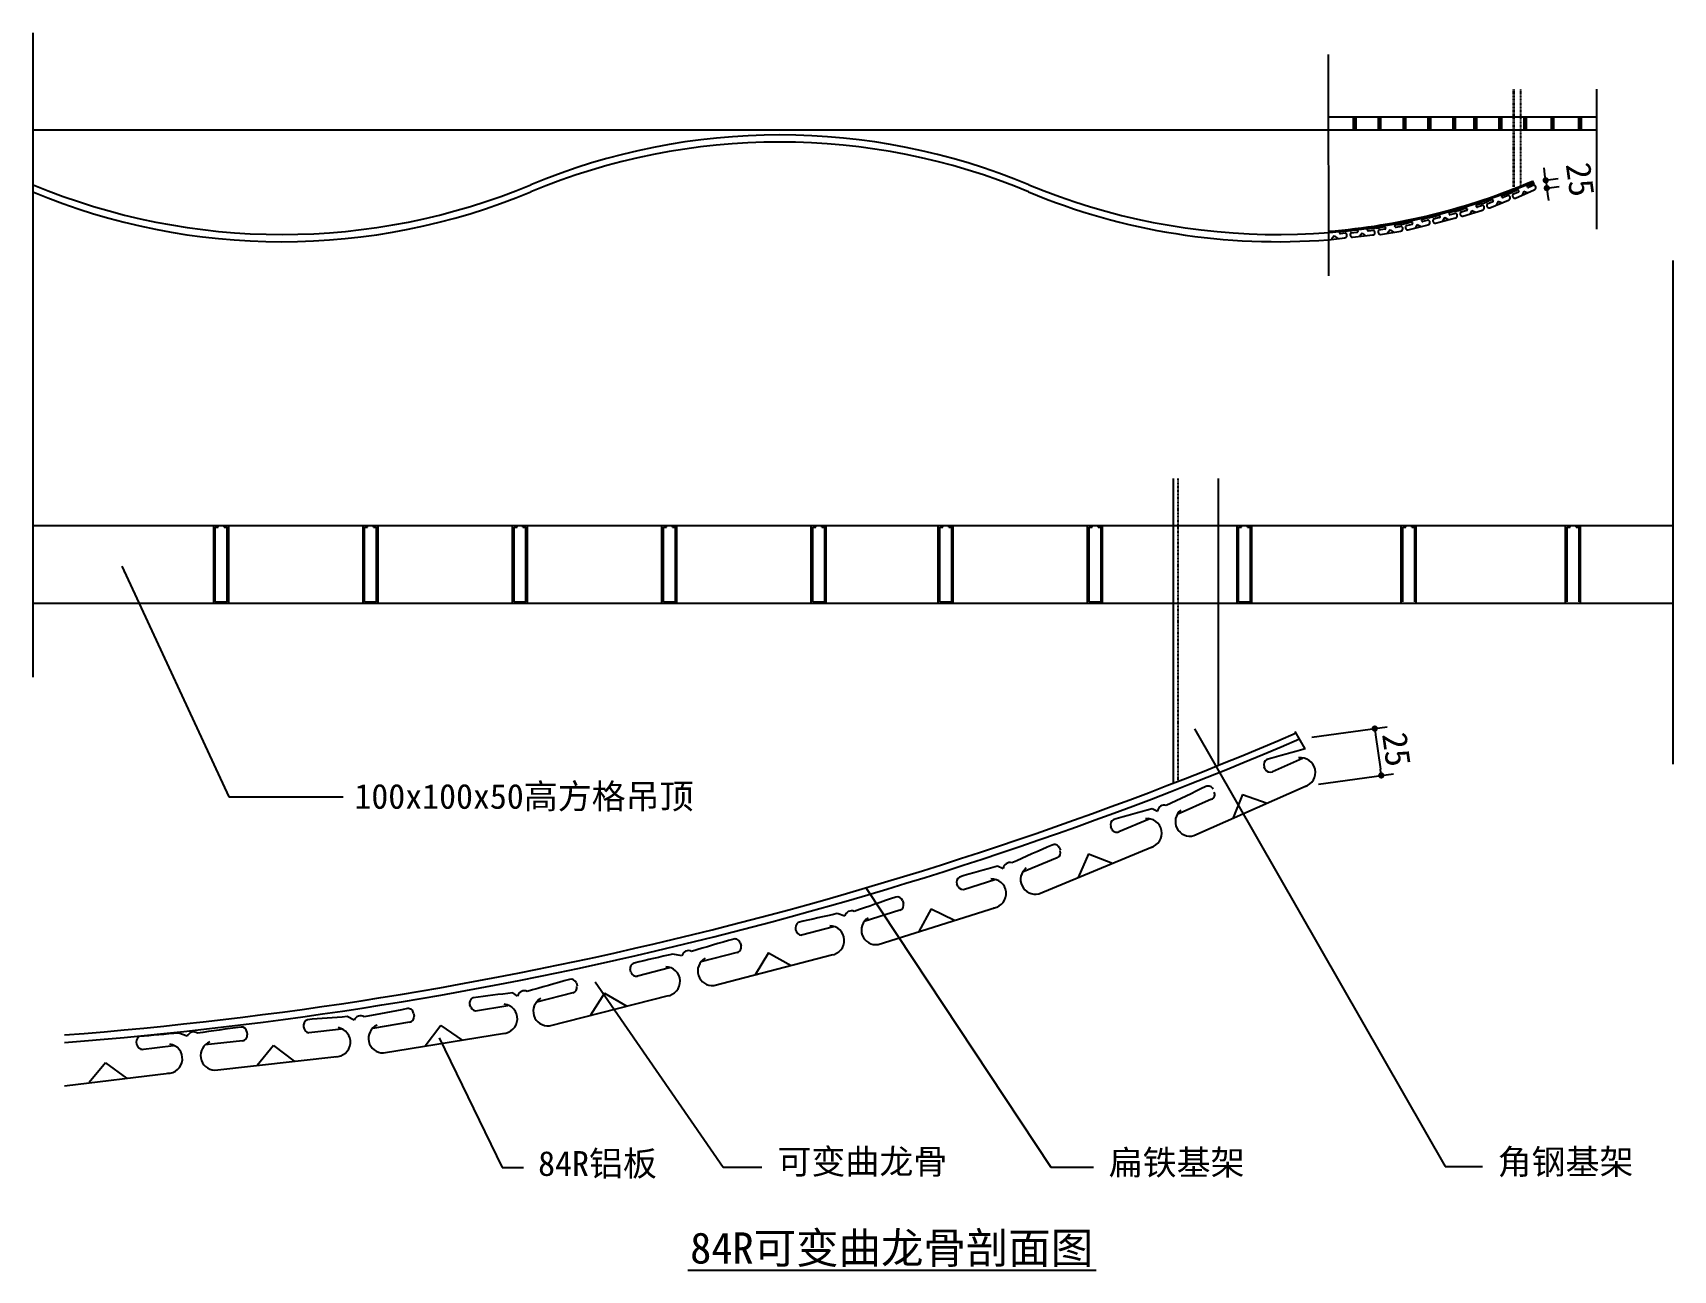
# Model space of a CAD drawing. Extents: x 14454 to 21043, y 7424 to 12395.
import ezdxf

# ---------------------------------------------------------------- set-up
doc = ezdxf.new("R2010")
doc.units = 0
doc.header["$LTSCALE"] = 0.2
doc.header["$MEASUREMENT"] = 0
doc.header["$PDMODE"] = 34
doc.header["$PDSIZE"] = 5
doc.linetypes.add('HIDDEN', pattern=[0.375, 0.25, -0.125])
doc.layers.get('0').update_dxf_attribs({"linetype": 'CONTINUOUS'})
doc.layers.get('DEFPOINTS').update_dxf_attribs({"linetype": 'CONTINUOUS'})
for name, color, linetype in [('2', 2, 'CONTINUOUS'), ('3', 3, 'CONTINUOUS'), ('4', 4, 'CONTINUOUS'), ('7', 7, 'CONTINUOUS'), ('DIM', 3, 'CONTINUOUS'), ('TEXT', 3, 'CONTINUOUS')]:
    doc.layers.add(name, color=color, linetype=linetype)
doc.styles.add('HZ', font='')
doc.styles.get('HZ').set_extended_font_data('仿宋_GB2312')
doc.dimstyles.get("Standard").update_dxf_attribs({"dimscale": 0, "dimtxt": 2.5, "dimasz": 2.5, "dimexe": 1.25, "dimexo": 0.625, "dimtad": 1, "dimdec": 4, "dimtxsty": 'STANDARD', "dimcen": 2.5, "dimclrt": 7, "dimazin": 3, "dimtfac": 1, "dimtdec": 4, "dimtmove": 0, "dimatfit": 3, "dimtolj": 1, "dimtzin": 0})
doc.dimstyles.new('STANDARD$7', dxfattribs={"dimtxt": 20, "dimasz": 5, "dimexe": 0.18, "dimexo": 0.0625, "dimgap": 0.09, "dimtad": 1, "dimdec": 0, "dimzin": 0, "dimtxsty": 'STANDARD', "dimblk1": 'DOT', "dimblk2": 'DOT', "dimsah": 1, "dimcen": 0.09, "dimclrt": 7, "dimazin": 3, "dimtfac": 1, "dimtdec": 4, "dimtmove": 0, "dimatfit": 3, "dimtolj": 1, "dimtzin": 0})

# ---------------------------------------------------------------- blocks, each defined once
blk = doc.blocks.new('_DOT')
at = {"color": 0, "linetype": 'BYBLOCK'}
blk.add_line((-0.5, 0), (-1, 0), dxfattribs=at)
at = {"color": 0, "linetype": 'BYBLOCK', "const_width": 0.5}
blk.add_lwpolyline([(-0.25, 0, 1), (0.25, 0, 1)], format="xyb", close=True, dxfattribs=at)
blk = doc.blocks.new('*D2')
at = {"linetype": 'BYBLOCK'}
for p, q in [((19591.6, 9564.9), (19893.4, 9606.7)), ((19847.4, 9575.1), (19866.6, 9436.2)), ((19617.7, 9376.4), (19919.6, 9418.3))]:
    blk.add_line(p, q, dxfattribs=at)
at = {"layer": 'DEFPOINTS', "color": 0, "linetype": 'BYBLOCK'}
for p in [(19542.1, 9558), (19568.2, 9369.6), (19870, 9411.4)]:
    blk.add_point(p, dxfattribs=at)
at = {"linetype": 'BYBLOCK', "xscale": 25, "yscale": 25, "zscale": 25}
for p, rotation in [((19843.9, 9599.8), 97.88869512212571), ((19870, 9411.4), 277.8886951221257)]:
    blk.add_blockref('_DOT', p, dxfattribs=dict(at, rotation=rotation))
at = {"linetype": 'BYBLOCK', "insert": (19931.3, 9515.9), "char_height": 100, "attachment_point": 5, "rotation": 277.8887, "style": 'HZ'}
blk.add_mtext('\\A1;25', dxfattribs=at)
blk = doc.blocks.new('*D1')
at = {"linetype": 'BYBLOCK'}
for p, q in [((20527.2, 11827.5), (20523.8, 11852.2)), ((20529.9, 11802.6), (20580.2, 11809.6)), ((20530.6, 11802.7), (20535, 11771.3)), ((20530.6, 11802.7), (20535, 11771.3)), ((20534.2, 11771.2), (20584.5, 11778.2)), ((20538.4, 11746.5), (20541.9, 11721.8))]:
    blk.add_line(p, q, dxfattribs=at)
at = {"layer": 'DEFPOINTS', "color": 0, "linetype": 'BYBLOCK'}
for p in [(20480.3, 11795.7), (20484.7, 11764.3), (20535, 11771.3)]:
    blk.add_point(p, dxfattribs=at)
at = {"linetype": 'BYBLOCK', "xscale": 25, "yscale": 25, "zscale": 25}
for p, rotation in [((20530.6, 11802.7), 277.8886951221257), ((20535, 11771.3), 97.88869512212571)]:
    blk.add_blockref('_DOT', p, dxfattribs=dict(at, rotation=rotation))
at = {"linetype": 'BYBLOCK', "insert": (20669, 11805.9), "char_height": 100, "attachment_point": 5, "rotation": 277.8887, "style": 'HZ'}
blk.add_mtext('\\A1;25', dxfattribs=at)

msp = doc.modelspace()

# ---------------------------------------------------------------- linework, layer by layer
at = {"layer": '2', "linetype": 'HIDDEN'}
for p, q in [((20401.29552, 11776.10333), (20401.29552, 12168.50266)), ((20431.29552, 11776.10333), (20431.29552, 12168.50266))]:
    msp.add_line(p, q, dxfattribs=at)
at = {"layer": '2', "linetype": 'HIDDEN', "ltscale": 0.1}
msp.add_line((20404.29552, 11776.10333), (20404.29552, 12168.50266), dxfattribs=at)
at = {"layer": '2'}
msp.add_line((14453.79552, 12006.02426), (20735.95329, 12006.02426), dxfattribs=at)
msp.add_arc((13388.8689, 23923.19668), 15600, 274.381488479, 293.176265925, dxfattribs=at)
at = {"layer": '3'}
for p, q in [((14453.79552, 12395.32749), (14453.79552, 9806.97564)), ((19758.79552, 12006.02426), (19758.79552, 12058.02426)), ((19761.79552, 12057.02426), (19761.79552, 12058.02426)), ((19765.79552, 12057.02426), (19765.79552, 12058.02426)), ((19768.79552, 12006.02426), (19768.79552, 12058.02426)), ((19858.79552, 12006.02426), (19858.79552, 12058.02426)), ((19861.79552, 12057.02426), (19861.79552, 12058.02426)), ((19865.79552, 12057.02426), (19865.79552, 12058.02426)), ((19868.79552, 12006.02426), (19868.79552, 12058.02426)), ((19958.79552, 12006.02426), (19958.79552, 12058.02426)), ((19961.79552, 12057.02426), (19961.79552, 12058.02426)), ((19965.79552, 12057.02426), (19965.79552, 12058.02426)), ((19968.79552, 12006.02426), (19968.79552, 12058.02426)), ((20058.79552, 12006.02426), (20058.79552, 12058.02426)), ((20061.79552, 12057.02426), (20061.79552, 12058.02426)), ((20065.79552, 12057.02426), (20065.79552, 12058.02426)), ((20068.79552, 12006.02426), (20068.79552, 12058.02426)), ((20158.79552, 12006.02426), (20158.79552, 12058.02426)), ((20161.79552, 12057.02426), (20161.79552, 12058.02426)), ((20165.79552, 12057.02426), (20165.79552, 12058.02426)), ((20168.79552, 12006.02426), (20168.79552, 12058.02426)), ((20243.79552, 12006.02426), (20243.79552, 12058.02426)), ((20246.79552, 12057.02426), (20246.79552, 12058.02426)), ((20250.79552, 12057.02426), (20250.79552, 12058.02426)), ((20253.79552, 12006.02426), (20253.79552, 12058.02426)), ((20343.79552, 12006.02426), (20343.79552, 12058.02426)), ((20346.79552, 12057.02426), (20346.79552, 12058.02426)), ((20350.79552, 12057.02426), (20350.79552, 12058.02426)), ((20353.79552, 12006.02426), (20353.79552, 12058.02426)), ((20443.79552, 12006.02426), (20443.79552, 12058.02426)), ((20446.79552, 12057.02426), (20446.79552, 12058.02426)), ((20450.79552, 12057.02426), (20450.79552, 12058.02426)), ((20453.79552, 12006.02426), (20453.79552, 12058.02426)), ((20553.79552, 12006.02426), (20553.79552, 12058.02426)), ((20556.79552, 12057.02426), (20556.79552, 12058.02426)), ((20560.79552, 12057.02426), (20560.79552, 12058.02426)), ((20563.79552, 12006.02426), (20563.79552, 12058.02426)), ((20663.79552, 12006.02426), (20663.79552, 12058.02426)), ((20666.79552, 12057.02426), (20666.79552, 12058.02426)), ((20670.79552, 12057.02426), (20670.79552, 12058.02426)), ((20673.79552, 12006.02426), (20673.79552, 12058.02426)), ((19759.79552, 12057.02426), (19761.79552, 12057.02426)), ((19759.79552, 12007.02426), (19759.79552, 12057.02426)), ((19759.79552, 12007.02426), (19767.79552, 12007.02426)), ((19765.79552, 12057.02426), (19767.79552, 12057.02426)), ((19767.79552, 12007.02426), (19767.79552, 12057.02426)), ((19859.79552, 12057.02426), (19861.79552, 12057.02426)), ((19859.79552, 12007.02426), (19859.79552, 12057.02426)), ((19859.79552, 12007.02426), (19867.79552, 12007.02426)), ((19865.79552, 12057.02426), (19867.79552, 12057.02426)), ((19867.79552, 12007.02426), (19867.79552, 12057.02426)), ((19959.79552, 12057.02426), (19961.79552, 12057.02426)), ((19959.79552, 12007.02426), (19959.79552, 12057.02426)), ((19959.79552, 12007.02426), (19967.79552, 12007.02426)), ((19965.79552, 12057.02426), (19967.79552, 12057.02426)), ((19967.79552, 12007.02426), (19967.79552, 12057.02426)), ((20059.79552, 12057.02426), (20061.79552, 12057.02426)), ((20059.79552, 12007.02426), (20059.79552, 12057.02426)), ((20059.79552, 12007.02426), (20067.79552, 12007.02426)), ((20065.79552, 12057.02426), (20067.79552, 12057.02426)), ((20067.79552, 12007.02426), (20067.79552, 12057.02426)), ((20159.79552, 12057.02426), (20161.79552, 12057.02426)), ((20159.79552, 12007.02426), (20159.79552, 12057.02426)), ((20159.79552, 12007.02426), (20167.79552, 12007.02426)), ((20165.79552, 12057.02426), (20167.79552, 12057.02426)), ((20167.79552, 12007.02426), (20167.79552, 12057.02426)), ((20244.79552, 12057.02426), (20246.79552, 12057.02426)), ((20244.79552, 12007.02426), (20244.79552, 12057.02426)), ((20244.79552, 12007.02426), (20252.79552, 12007.02426)), ((20250.79552, 12057.02426), (20252.79552, 12057.02426)), ((20252.79552, 12007.02426), (20252.79552, 12057.02426)), ((20344.79552, 12057.02426), (20346.79552, 12057.02426)), ((20344.79552, 12007.02426), (20344.79552, 12057.02426)), ((20344.79552, 12007.02426), (20352.79552, 12007.02426)), ((20350.79552, 12057.02426), (20352.79552, 12057.02426)), ((20352.79552, 12007.02426), (20352.79552, 12057.02426)), ((20444.79552, 12057.02426), (20446.79552, 12057.02426)), ((20444.79552, 12007.02426), (20444.79552, 12057.02426)), ((20444.79552, 12007.02426), (20452.79552, 12007.02426)), ((20450.79552, 12057.02426), (20452.79552, 12057.02426)), ((20452.79552, 12007.02426), (20452.79552, 12057.02426)), ((20554.79552, 12007.02426), (20554.79552, 12057.02426)), ((20554.79552, 12057.02426), (20556.79552, 12057.02426)), ((20560.79552, 12057.02426), (20562.79552, 12057.02426)), ((20562.79552, 12007.02426), (20562.79552, 12057.02426)), ((20664.79552, 12057.02426), (20666.79552, 12057.02426)), ((20664.79552, 12007.02426), (20664.79552, 12057.02426)), ((20670.79552, 12057.02426), (20672.79552, 12057.02426)), ((20672.79552, 12007.02426), (20672.79552, 12057.02426)), ((20409.55286, 11731.02283), (20484.69324, 11764.31855)), ((20198.28755, 11658.16271), (20276.6559, 11682.92323)), ((20305.70679, 11692.11574), (20381.65531, 11723.5244)), ((19866.95323, 11585.45324), (19948.05825, 11598.74455)), ((19978.12559, 11603.68532), (20057.78702, 11623.90261)), ((20088.22589, 11630.65376), (20167.76524, 11651.34614)), ((19658.50296, 11564.09547), (19723.38239, 11571.96106)), ((19754.08779, 11573.97705), (19835.7696, 11583.07451)), ((15180.66037, 10103.21947), (15180.66037, 10415.21947)), ((15198.66037, 10409.21947), (15198.66037, 10415.21947)), ((15222.66037, 10409.21947), (15222.66037, 10415.21947)), ((15240.66037, 10103.21947), (15240.66037, 10415.21947)), ((15780.66037, 10103.21947), (15780.66037, 10415.21947)), ((15798.66037, 10409.21947), (15798.66037, 10415.21947)), ((15822.66037, 10409.21947), (15822.66037, 10415.21947)), ((15840.66037, 10103.21947), (15840.66037, 10415.21947)), ((16380.66037, 10103.21947), (16380.66037, 10415.21947)), ((16398.66037, 10409.21947), (16398.66037, 10415.21947)), ((16422.66037, 10409.21947), (16422.66037, 10415.21947)), ((16440.66037, 10103.21947), (16440.66037, 10415.21947)), ((16980.66037, 10103.21947), (16980.66037, 10415.21947)), ((16998.66037, 10409.21947), (16998.66037, 10415.21947)), ((17022.66037, 10409.21947), (17022.66037, 10415.21947)), ((17040.66037, 10103.21947), (17040.66037, 10415.21947)), ((17580.66037, 10103.21947), (17580.66037, 10415.21947)), ((17598.66037, 10409.21947), (17598.66037, 10415.21947)), ((17622.66037, 10409.21947), (17622.66037, 10415.21947)), ((17640.66037, 10103.21947), (17640.66037, 10415.21947)), ((18090.66037, 10103.21947), (18090.66037, 10415.21947)), ((18108.66037, 10409.21947), (18108.66037, 10415.21947)), ((18132.66037, 10409.21947), (18132.66037, 10415.21947)), ((18150.66037, 10103.21947), (18150.66037, 10415.21947)), ((18690.66037, 10103.21947), (18690.66037, 10415.21947)), ((18708.66037, 10409.21947), (18708.66037, 10415.21947)), ((18732.66037, 10409.21947), (18732.66037, 10415.21947)), ((18750.66037, 10103.21947), (18750.66037, 10415.21947)), ((19290.66037, 10103.21947), (19290.66037, 10415.21947)), ((19308.66037, 10409.21947), (19308.66037, 10415.21947)), ((19332.66037, 10409.21947), (19332.66037, 10415.21947)), ((19350.66037, 10103.21947), (19350.66037, 10415.21947)), ((19950.66037, 10103.21947), (19950.66037, 10415.21947)), ((19968.66037, 10409.21947), (19968.66037, 10415.21947)), ((19992.66037, 10409.21947), (19992.66037, 10415.21947)), ((20010.66037, 10103.21947), (20010.66037, 10415.21947)), ((20610.66037, 10103.21947), (20610.66037, 10415.21947)), ((20628.66037, 10409.21947), (20628.66037, 10415.21947)), ((20652.66037, 10409.21947), (20652.66037, 10415.21947)), ((20670.66037, 10103.21947), (20670.66037, 10415.21947)), ((15186.66037, 10109.21947), (15186.66037, 10409.21947)), ((15186.66037, 10409.21947), (15198.66037, 10409.21947)), ((15222.66037, 10409.21947), (15234.66037, 10409.21947)), ((15234.66037, 10109.21947), (15234.66037, 10409.21947)), ((15786.66037, 10109.21947), (15786.66037, 10409.21947)), ((15786.66037, 10409.21947), (15798.66037, 10409.21947)), ((15822.66037, 10409.21947), (15834.66037, 10409.21947)), ((15834.66037, 10109.21947), (15834.66037, 10409.21947)), ((16386.66037, 10109.21947), (16386.66037, 10409.21947)), ((16386.66037, 10409.21947), (16398.66037, 10409.21947)), ((16422.66037, 10409.21947), (16434.66037, 10409.21947)), ((16434.66037, 10109.21947), (16434.66037, 10409.21947)), ((16986.66037, 10109.21947), (16986.66037, 10409.21947)), ((16986.66037, 10409.21947), (16998.66037, 10409.21947)), ((17022.66037, 10409.21947), (17034.66037, 10409.21947)), ((17034.66037, 10109.21947), (17034.66037, 10409.21947)), ((17586.66037, 10109.21947), (17586.66037, 10409.21947)), ((17586.66037, 10409.21947), (17598.66037, 10409.21947)), ((17622.66037, 10409.21947), (17634.66037, 10409.21947)), ((17634.66037, 10109.21947), (17634.66037, 10409.21947)), ((18096.66037, 10109.21947), (18096.66037, 10409.21947)), ((18096.66037, 10409.21947), (18108.66037, 10409.21947)), ((18132.66037, 10409.21947), (18144.66037, 10409.21947)), ((18144.66037, 10109.21947), (18144.66037, 10409.21947)), ((18696.66037, 10109.21947), (18696.66037, 10409.21947)), ((18696.66037, 10409.21947), (18708.66037, 10409.21947)), ((18732.66037, 10409.21947), (18744.66037, 10409.21947)), ((18744.66037, 10109.21947), (18744.66037, 10409.21947)), ((19296.66037, 10109.21947), (19296.66037, 10409.21947)), ((19296.66037, 10409.21947), (19308.66037, 10409.21947)), ((19332.66037, 10409.21947), (19344.66037, 10409.21947)), ((19344.66037, 10109.21947), (19344.66037, 10409.21947)), ((19956.66037, 10109.21947), (19956.66037, 10409.21947)), ((19956.66037, 10409.21947), (19968.66037, 10409.21947)), ((19992.66037, 10409.21947), (20004.66037, 10409.21947)), ((20004.66037, 10109.21947), (20004.66037, 10409.21947)), ((20616.66037, 10109.21947), (20616.66037, 10409.21947)), ((20616.66037, 10409.21947), (20628.66037, 10409.21947)), ((20652.66037, 10409.21947), (20664.66037, 10409.21947)), ((20664.66037, 10109.21947), (20664.66037, 10409.21947)), ((15186.66037, 10109.21947), (15234.66037, 10109.21947)), ((15786.66037, 10109.21947), (15834.66037, 10109.21947)), ((16386.66037, 10109.21947), (16434.66037, 10109.21947)), ((16986.66037, 10109.21947), (17034.66037, 10109.21947)), ((17586.66037, 10109.21947), (17634.66037, 10109.21947)), ((18096.66037, 10109.21947), (18144.66037, 10109.21947)), ((18696.66037, 10109.21947), (18744.66037, 10109.21947)), ((19296.66037, 10109.21947), (19344.66037, 10109.21947))]:
    msp.add_line(p, q, dxfattribs=at)
for centre, start, end in [((20378.3528, 11732.63088), 284.131470669, 97.392231069), ((20406.92878, 11740.44494), 128.974182794, 285.562615571), ((20481.16431, 11773.33971), 285.562615571, 98.823375972), ((20165.74326, 11660.81958), 276.246247258, 89.507007658), ((20196.72417, 11667.81764), 122.609363603, 279.19779638), ((20274.1488, 11692.28), 279.19779638, 92.458556781), ((20303.31886, 11701.60045), 127.543037891, 284.131470669), ((19835.12406, 11592.73981), 268.019066586, 81.279826986), ((19866.78755, 11595.23253), 114.382182931, 270.970615709), ((19946.91588, 11608.36378), 270.970615709, 84.231376109), ((19977.11948, 11613.41412), 119.315857219, 275.904289997), ((20055.82161, 11633.38796), 275.904289997, 89.165050397), ((20087.16174, 11640.37639), 119.65781448, 276.246247258), ((19722.64289, 11581.61962), 268.576296164, 81.837056564), ((19754.42588, 11583.7519), 111.430633808, 268.019066586)]:
    msp.add_arc(centre, 9.78069, start, end, dxfattribs=at)
at = {"layer": '4'}
for p, q in [((14453.79552, 10415.21947), (21042.62955, 10415.21947)), ((14453.79552, 10103.21947), (21042.62955, 10103.21947)), ((19117.37897, 9169.80899), (19568.22127, 9369.58331)), ((18494.30257, 8936.36646), (18949.99372, 9124.81841)), ((17849.78714, 8732.64824), (18319.99726, 8881.21139)), ((17189.4172, 8567.59455), (17666.65328, 8691.74881)), ((16528.81536, 8405.7839), (17006.78393, 8527.08768)), ((15861.78123, 8296.39142), (16348.41131, 8376.13928)), ((15184.58858, 8227.53431), (15674.67945, 8282.11908)), ((14580.66037, 8164.55698), (15000.3562, 8215.43837))]:
    msp.add_line(p, q, dxfattribs=at)
for centre, radius, start, end in [((19454.80118, 14189.92078), 2600, 274.491206999, 293.176265925), ((15453.79552, 14156.02426), 2600, 247.380135052, 292.619864948), ((19547.04769, 9423.71026), 58.68416, 285.562615571, 98.823375972), ((18930.17861, 9179.4573), 58.68416, 284.131470669, 97.392231069), ((19101.63452, 9226.34166), 58.68416, 128.974182794, 285.562615571), ((18479.97497, 8993.27473), 58.68416, 127.543037891, 284.131470669), ((18304.95464, 8937.35198), 58.68416, 279.19779638, 92.458556781), ((17840.40688, 8790.57786), 58.68416, 122.609363603, 279.19779638), ((17654.52138, 8748.5895), 58.68416, 276.246247258, 89.507007658), ((16994.99148, 8583.99977), 58.68416, 275.904289997, 89.165050397), ((17183.03226, 8625.93033), 58.68416, 119.65781448, 276.246247258), ((16522.7787, 8464.15675), 58.68416, 119.315857219, 275.904289997), ((16341.55714, 8433.85468), 58.68416, 270.970615709, 84.231376109), ((15670.80622, 8340.11085), 58.68416, 268.019066586, 81.279826986), ((15860.78714, 8355.06716), 58.68416, 114.382182931, 270.970615709), ((14995.91916, 8273.38972), 58.68416, 268.576296164, 81.837056564), ((15186.61711, 8286.1834), 58.68416, 111.430633808, 268.019066586)]:
    msp.add_arc(centre, radius, start, end, dxfattribs=at)
at = {"layer": '7'}
for p, q in [((19658.79552, 12058.02426), (20735.79038, 12058.02426)), ((20484.12956, 11789.04645), (20477.44689, 11800.82576)), ((20354.59699, 11735.43701), (20353.93499, 11737.03777)), ((20379.68774, 11741.91764), (20359.29952, 11733.48605)), ((20385.13809, 11747.22245), (20381.53855, 11748.90158)), ((20421.38711, 11755.3651), (20398.36059, 11745.16173)), ((20442.18786, 11758.60917), (20435.59141, 11742.56087)), ((20442.18786, 11758.60917), (20458.50724, 11752.71518)), ((20457.34583, 11775.55165), (20456.64406, 11777.13537)), ((20482.26689, 11782.65691), (20462.09562, 11773.71874)), ((20168.33962, 11669.83539), (20146.98745, 11664.28056)), ((20175.80049, 11677.00578), (20170.72586, 11678.75597)), ((20212.74742, 11681.043), (20188.7317, 11673.45522)), ((20214.4869, 11687.48682), (20215.09558, 11685.56031)), ((20233.77958, 11681.96114), (20225.4447, 11666.74302)), ((20233.77958, 11681.96114), (20249.34497, 11674.29433)), ((20251.75727, 11696.90299), (20250.97195, 11698.44699)), ((20251.75727, 11696.90299), (20250.97195, 11698.44699)), ((20276.27748, 11701.41753), (20255.23966, 11694.77062)), ((20281.80077, 11708.77002), (20278.20123, 11710.44915)), ((20318.14532, 11716.15485), (20294.87114, 11706.52977)), ((20319.4557, 11723.0779), (20320.36392, 11721.27316)), ((20339.0206, 11718.8784), (20332.02539, 11702.99985)), ((20339.0206, 11718.8784), (20355.18768, 11712.57866)), ((19735.72683, 11596.66326), (19729.97482, 11598.73052)), ((19775.66486, 11599.60424), (19775.8885, 11597.59627)), ((19838.98385, 11601.29129), (19817.05654, 11598.8491)), ((19847.39401, 11607.32025), (19842.62206, 11609.7786)), ((19884.53842, 11606.02887), (19859.68406, 11601.95579)), ((19887.1821, 11612.15746), (19887.50884, 11610.16368)), ((19905.48551, 11603.92789), (19895.05872, 11590.0591)), ((19905.48551, 11603.92789), (19919.7936, 11594.1126)), ((19925.41634, 11616.14339), (19924.86004, 11617.78387)), ((19925.41634, 11616.14339), (19924.86004, 11617.78387)), ((19950.33023, 11617.10267), (19928.55775, 11613.53464)), ((19956.8488, 11623.58911), (19953.52658, 11625.76605)), ((19993.87607, 11625.69709), (19969.46408, 11619.50156)), ((19996.16364, 11632.36137), (19996.80425, 11630.44524)), ((20014.92624, 11625.40539), (20005.73083, 11610.69126)), ((20014.92624, 11625.40539), (20030.02545, 11616.857)), ((20032.71184, 11639.56463), (20032.28572, 11641.24364)), ((20058.47173, 11642.38811), (20037.08679, 11636.96082)), ((20066.80753, 11650.47907), (20060.8189, 11651.70195)), ((20103.84472, 11652.75914), (20079.47015, 11646.41803)), ((20105.91369, 11659.10485), (20106.42237, 11657.14955)), ((20124.89626, 11652.59308), (20115.78883, 11637.82433)), ((20124.89626, 11652.59308), (20140.04622, 11644.13496)), ((19681.06337, 11578.91842), (19669.93628, 11565.60492)), ((19681.06337, 11578.91842), (19694.94892, 11568.51396)), ((19726.41933, 11590.20824), (19704.51681, 11587.55291)), ((19772.70912, 11593.6199), (19747.678, 11590.83202)), ((19793.52024, 11590.44311), (19782.39316, 11577.12961)), ((19793.52024, 11590.44311), (19807.30395, 11579.9041)), ((19564.83918, 9517.95068), (19524.74316, 9588.62656)), ((19404.13682, 9436.98189), (19399.9262, 9446.48423)), ((19553.6632, 9479.61345), (19432.63553, 9425.98445)), ((19188.38452, 9315.86258), (19050.22538, 9254.6424)), ((19313.18897, 9335.32704), (19273.61027, 9239.03719)), ((19313.18897, 9335.32704), (19411.10525, 9299.96308)), ((18938.18827, 9235.17782), (18815.85893, 9184.58829)), ((18970.89038, 9267.00673), (18949.29312, 9277.0815)), ((18787.64378, 9196.29407), (18783.6718, 9205.89861)), ((18576.79605, 9122.13938), (18582.24535, 9111.31095)), ((18694.18541, 9096.94241), (18652.21416, 9001.6711)), ((18694.18541, 9096.94241), (18791.18791, 9059.14396)), ((18350.86645, 9036.29213), (18329.26919, 9046.3669)), ((18568.93375, 9080.60109), (18429.2887, 9022.85061)), ((18170.60548, 8965.08995), (18165.89351, 8974.35393)), ((18170.60548, 8965.08995), (18165.89351, 8974.35393)), ((18317.72673, 8992.17721), (18191.4998, 8952.29574)), ((17946.98323, 8908.59294), (17950.63532, 8897.03388)), ((17714.86477, 8845.70666), (17684.41702, 8856.20781)), ((17936.54635, 8869.93), (17792.45201, 8824.40331)), ((18062.73932, 8875.43882), (18012.73001, 8784.13013)), ((18062.73932, 8875.43882), (18156.13167, 8829.43796)), ((17670.09955, 8802.68434), (17541.98652, 8769.35539)), ((17283.13015, 8700.22683), (17136.88272, 8662.18017)), ((17295.544, 8738.30108), (17298.59605, 8726.5693)), ((17409.43938, 8699.23049), (17354.79479, 8610.61798)), ((17409.43938, 8699.23049), (17500.33918, 8648.48175)), ((17010.89223, 8638.00067), (16882.58257, 8605.43692)), ((17060.90702, 8686.5464), (17024.97524, 8693.88371)), ((16637.04368, 8577.84024), (16640.88736, 8566.34346)), ((16856.33288, 8621.05977), (16853.77617, 8631.13386)), ((16401.15463, 8525.20667), (16381.22133, 8538.26829)), ((16623.31823, 8537.85452), (16476.84634, 8500.68137)), ((16749.61926, 8536.10435), (16694.44679, 8447.81955)), ((16749.61926, 8536.10435), (16840.21456, 8484.81399)), ((15744.4259, 8427.59347), (15715.7942, 8442.34358)), ((15983.15444, 8456.61677), (15985.11486, 8444.65406)), ((16212.5599, 8480.53233), (16209.22209, 8490.37525)), ((16212.5599, 8480.53233), (16209.22209, 8490.37525)), ((16362.04319, 8486.288), (16231.40836, 8464.87985)), ((15074.42279, 8363.65157), (15039.91077, 8376.05515)), ((15314.05101, 8381.29742), (15315.39286, 8369.24964)), ((15693.96496, 8391.41975), (15562.40109, 8376.76659)), ((15967.29235, 8419.84522), (15818.16617, 8395.40676)), ((16092.97492, 8407.23933), (16030.41414, 8324.02661)), ((16092.97492, 8407.23933), (16178.82345, 8348.34759)), ((15018.57781, 8324.92143), (14887.16267, 8308.98945)), ((15296.31655, 8345.39142), (15146.12982, 8328.6641)), ((15421.18329, 8326.33067), (15354.42077, 8246.44968)), ((15421.18329, 8326.33067), (15503.88553, 8263.09659)), ((14746.44206, 8257.18254), (14679.67953, 8177.30154)), ((14746.44206, 8257.18254), (14829.75535, 8194.75575))]:
    msp.add_line(p, q, dxfattribs=at)
at = {"layer": '7', "color": 0}
for p, q in [((19035.66037, 9381.05977), (19035.66037, 10604.37732)), ((19215.66037, 9452.24298), (19215.66037, 10604.37732))]:
    msp.add_line(p, q, dxfattribs=at)
at = {"layer": '7', "color": 0, "linetype": 'HIDDEN', "ltscale": 0.1}
msp.add_line((19053.66037, 9388.06209), (19053.66037, 10604.37732), dxfattribs=at)
at = {"layer": '7'}
for centre, radius, start, end in [((17453.79552, 9356.02426), 2600, 67.380135052, 112.619864948), ((17454.80118, 9384.92078), 2600, 67.380135052, 112.619864948), ((19454.80118, 14184.92078), 2600, 247.380135052, 293.230972762), ((15454.80118, 14184.92078), 2600, 247.380135052, 292.619864948), ((19453.79552, 14156.02426), 2600, 247.380135052, 274.515778445), ((20357.26174, 11738.41355), 3.6, 112.46763448, 202.46763448), ((20357.92373, 11736.81279), 3.6, 202.46763448, 292.46763448), ((20902.72504, 9832.4235), 1986.08248, 105.213666821, 105.982010768), ((20389.67808, 11746.83188), 4.55676, 71.852729987, 175.082936839), ((21335.86678, 9799.48825), 2168.32185, 115.053734942, 115.830772495), ((20419.27003, 11760.57919), 3.6, 26.713339832, 116.713339832), ((20419.92867, 11758.65644), 3.6, 293.898779383, 23.898779383), ((20459.93541, 11778.59381), 3.6, 113.898779383, 203.898779383), ((20460.63718, 11777.01009), 3.6, 203.898779383, 293.898779383), ((21005.31605, 9872.56836), 1986.08248, 105.213666821, 105.982010768), ((20592.53869, 9737.98356), 1986.08248, 102.262117699, 103.030461646), ((20180.26398, 11676.08857), 4.55676, 65.157653787, 168.387860639), ((20904.76439, 9635.84379), 2168.32185, 108.688915751, 109.465953304), ((20211.05416, 11686.40225), 3.6, 17.533960192, 107.533960192), ((20211.66284, 11684.47574), 3.6, 287.533960192, 17.533960192), ((20254.18073, 11700.07908), 3.6, 116.959388978, 206.959388978), ((20254.96605, 11698.53508), 3.6, 206.959388978, 296.959388978), ((20799.38771, 9793.97106), 1986.08248, 105.213666821, 105.982010768), ((20286.34076, 11708.37945), 4.55676, 71.852729987, 175.082936839), ((21183.49054, 9738.04844), 2168.32185, 113.62259004, 114.399627593), ((20316.23994, 11721.4596), 3.6, 26.713339832, 116.713339832), ((20316.76954, 11719.48159), 3.6, 292.46763448, 22.46763448), ((19888.98584, 9619.0237), 1986.08248, 94.592166605, 95.360510552), ((19739.96759, 11594.99593), 4.55676, 55.306690313, 158.536897165), ((20055.09347, 9453.06241), 2168.32185, 97.510185956, 98.28722351), ((19772.08699, 11599.20574), 3.6, 6.355230397, 96.355230397), ((19772.31063, 11597.19778), 3.6, 276.355230397, 6.355230397), ((19982.37224, 9628.61896), 1986.08248, 94.034937027, 94.803280974), ((19851.68032, 11605.77376), 4.55676, 56.930473115, 160.160679968), ((20276.76862, 9482.85135), 2168.32185, 100.461735079, 101.238772633), ((19883.62949, 11611.57527), 3.6, 9.30677952, 99.30677952), ((19883.95623, 11609.58148), 3.6, 279.30677952, 9.30677952), ((19928.26935, 11618.94), 3.6, 108.732208307, 198.732208307), ((19928.82565, 11617.29951), 3.6, 198.732208307, 288.732208307), ((20195.10419, 9654.43049), 1986.08248, 96.98648615, 97.754830097), ((19961.28617, 11622.55289), 4.55676, 63.625549316, 166.855756168), ((20567.25157, 9544.11888), 2168.32185, 105.395409368, 106.172446921), ((19992.7494, 11631.2199), 3.6, 18.48615916, 108.48615916), ((19992.99049, 11629.18647), 3.6, 284.240453808, 14.240453808), ((20035.7751, 11642.12921), 3.6, 104.240453808, 194.240453808), ((20036.20122, 11640.4502), 3.6, 194.240453808, 284.240453808), ((20501.48645, 9715.1236), 1986.08248, 102.819347276, 103.587691223), ((20071.24324, 11649.43575), 4.55676, 63.533870985, 166.764077837), ((20689.63338, 9574.64005), 2168.32185, 105.737366628, 106.514404182), ((20102.42966, 11658.19847), 3.6, 14.582411069, 104.582411069), ((20102.93834, 11656.24317), 3.6, 284.582411069, 14.582411069), ((13388.8689, 23893.19668), 15600, 274.381488479, 293.230972762), ((22691.95811, -1980.91785), 11916.49488, 105.213666821, 105.982010768), ((19419.67427, 9455.23487), 21.6, 113.898779383, 203.898779383), ((19423.88489, 9445.73252), 21.6, 203.898779383, 293.898779383), ((24675.26251, -2419.39849), 13009.93112, 115.053734942, 115.830772495), ((19175.68203, 9347.14711), 21.6, 26.713339832, 116.713339832), ((18998.13032, 9264.66327), 27.34056, 71.852729987, 175.082936839), ((19179.63388, 9335.61065), 21.6, 293.898779383, 23.898779383), ((18803.63226, 9214.1533), 21.6, 112.46763448, 202.46763448), ((22076.41205, -2221.78703), 11916.49488, 105.213666821, 105.982010768), ((18807.60424, 9204.54875), 21.6, 202.46763448, 292.46763448), ((23761.00506, -2788.03734), 13009.93112, 113.62259004, 114.399627593), ((18557.50149, 9112.4296), 21.6, 26.713339832, 116.713339832), ((18560.67907, 9100.56155), 21.6, 292.46763448, 22.46763448), ((21456.38812, -2452.50162), 11916.49488, 105.213666821, 105.982010768), ((18378.10639, 9033.94867), 27.34056, 71.852729987, 175.082936839), ((18185.1462, 8984.14648), 21.6, 116.959388978, 206.959388978), ((18189.85816, 8974.8825), 21.6, 206.959388978, 296.959388978), ((22088.6482, -3401.26525), 13009.93112, 108.688915751, 109.465953304), ((17926.3868, 8902.08549), 21.6, 17.533960192, 107.533960192), ((17930.03889, 8890.52643), 21.6, 287.533960192, 17.533960192), ((20215.29398, -2788.42666), 11916.49488, 102.262117699, 103.030461646), ((17741.64574, 8840.2034), 27.34056, 65.157653787, 168.387860639), ((17087.52129, 8680.28647), 27.34056, 63.533870985, 166.764077837), ((20797.86209, -3768.48769), 13009.93112, 105.737366628, 106.514404182), ((17274.63981, 8732.8628), 21.6, 14.582411069, 104.582411069), ((17277.69186, 8721.13102), 21.6, 284.582411069, 14.582411069), ((16874.71244, 8636.44728), 21.6, 104.240453808, 194.240453808), ((19668.98052, -2925.58643), 11916.49488, 102.819347276, 103.587691223), ((20063.57123, -3951.61472), 13009.93112, 105.395409368, 106.172446921), ((16616.55823, 8570.9914), 21.6, 18.48615916, 108.48615916), ((16877.26915, 8626.37319), 21.6, 194.240453808, 284.240453808), ((16229.67793, 8497.31199), 21.6, 108.732208307, 198.732208307), ((17830.687, -3289.74505), 11916.49488, 96.98648615, 97.754830097), ((16427.77888, 8518.98933), 27.34056, 63.625549316, 166.855756168), ((16618.0048, 8558.79079), 21.6, 284.240453808, 14.240453808), ((16554.29528, -3444.61424), 11916.49488, 94.034937027, 94.803280974), ((15770.14375, 8418.31454), 27.34056, 56.930473115, 160.160679968), ((18320.67353, -4319.21987), 13009.93112, 100.461735079, 101.238772633), ((15961.83877, 8453.1236), 21.6, 9.30677952, 99.30677952), ((15963.79919, 8441.16089), 21.6, 279.30677952, 9.30677952), ((16233.01574, 8487.46907), 21.6, 198.732208307, 288.732208307), ((15993.97687, -3502.18581), 11916.49488, 94.592166605, 95.360510552), ((15099.86738, 8353.6476), 27.34056, 55.306690313, 158.536897165), ((16990.62264, -4497.95353), 13009.93112, 97.510185956, 98.28722351), ((15292.58375, 8378.90647), 21.6, 6.355230397, 96.355230397), ((15293.9256, 8366.85868), 21.6, 276.355230397, 6.355230397)]:
    msp.add_arc(centre, radius, start, end, dxfattribs=at)
at = {"layer": '7', "linetype": 'BYBLOCK'}
for centre, radius, start, end in [((20147.54398, 11669.04013), 4.79199, 125.834123672, 263.330698465), ((19706.3463, 11592.60879), 4.79199, 127.309296735, 264.805871528), ((19818.28844, 11603.48004), 4.79199, 117.606943001, 255.103517793), ((17545.32573, 8797.91277), 28.75195, 125.834123672, 263.330698465), ((15569.79245, 8404.55223), 28.75195, 117.606943001, 255.103517793), ((14898.13961, 8339.32477), 28.75195, 127.309296735, 264.805871528)]:
    msp.add_arc(centre, radius, start, end, dxfattribs=at)
at = {"layer": 'DIM'}
for p, q in [((19658.9565, 11419.32223), (19657.74852, 12308.37016)), ((20736.42657, 11606.80568), (20735.44428, 12168.50266)), ((21042.62955, 9456.81615), (21042.62955, 11479.84885))]:
    msp.add_line(p, q, dxfattribs=at)
at = {"layer": 'TEXT', "color": 6}
msp.add_line((17085.27483, 7423.62731), (18724.8954, 7423.62731), dxfattribs=at)

# ---------------------------------------------------------------- texts
at = {"layer": '3', "style": 'HZ'}
for s, p in [('84R铝板', (16483.53812, 7802.33213)), ('可变曲龙骨', (17444.90829, 7810.12511)), ('扁铁基架', (18775.39769, 7806.27754)), ('角钢基架', (20337.49492, 7809.09394))]:
    msp.add_text(s, height=100, dxfattribs=at).set_placement(p)
at = {"layer": 'TEXT', "style": 'HZ'}
for s, height, p in [('100x100x50高方格吊顶', 100, (15745.60964, 9277.60071)), ('84R可变曲龙骨剖面图', 125, (17094.05581, 7450.49177))]:
    msp.add_text(s, height=height, dxfattribs=at).set_placement(p)

# ---------------------------------------------------------------- dimensions: what is measured, and where the dimension line sits
at = {"layer": 'DIM'}
for p1, p2, distance, picture, middle in [((20480.34184, 11795.72293), (20484.69324, 11764.31855), 50.782, '*D1', (20669.01774, 11805.86228)), ((19542.11286, 9558.0096), (19568.22127, 9369.58331), 304.69201, '*D2', (19931.26588, 9515.90884))]:
    dim = msp.add_aligned_dim(p1=p1, p2=p2, distance=distance, text='25', dimstyle='STANDARD', override={"dimscale": 50, "dimtxt": 2, "dimasz": 0.5, "dimexe": 1, "dimexo": 1, "dimgap": 0.5, "dimtxsty": 'HZ', "dimblk1": 'DOT', "dimblk2": 'DOT', "dimsah": 1, "dimcen": 0, "dimclrd": 256, "dimclre": 256, "dimclrt": 256, "dimtfac": 0.5, "dimtdec": 0}, dxfattribs=at)
    dim.commit()
    dim.dimension.update_dxf_attribs({"geometry": picture, "text_midpoint": middle})

# ---------------------------------------------------------------- leaders
for points in [[(14811.21816, 10252.3322), (15241.41996, 9325.57398), (15700.30191, 9325.57398)], [(19119.41896, 9599.21693), (20127.31026, 7840.9533), (20276.4066, 7840.9533)], [(17801.43402, 8958.82574), (18542.357, 7837.89181), (18714.28383, 7837.89181)], [(16712.56386, 8582.45376), (17226.72044, 7837.89181), (17382.62617, 7837.89181)], [(16086.24297, 8357.37895), (16338.97797, 7835.74466), (16424.13867, 7835.74466)]]:
    msp.add_leader(points, dimstyle='STANDARD$7', override={"dimscale": 50, "dimtxt": 2, "dimasz": 0.5, "dimexe": 1, "dimexo": 1, "dimgap": 0.5, "dimtxsty": 'HZ', "dimcen": 0, "dimclrd": 256, "dimclre": 256, "dimclrt": 256, "dimtfac": 0.5, "dimtdec": 0}, dxfattribs=at)

doc.saveas('drawing.dxf')
